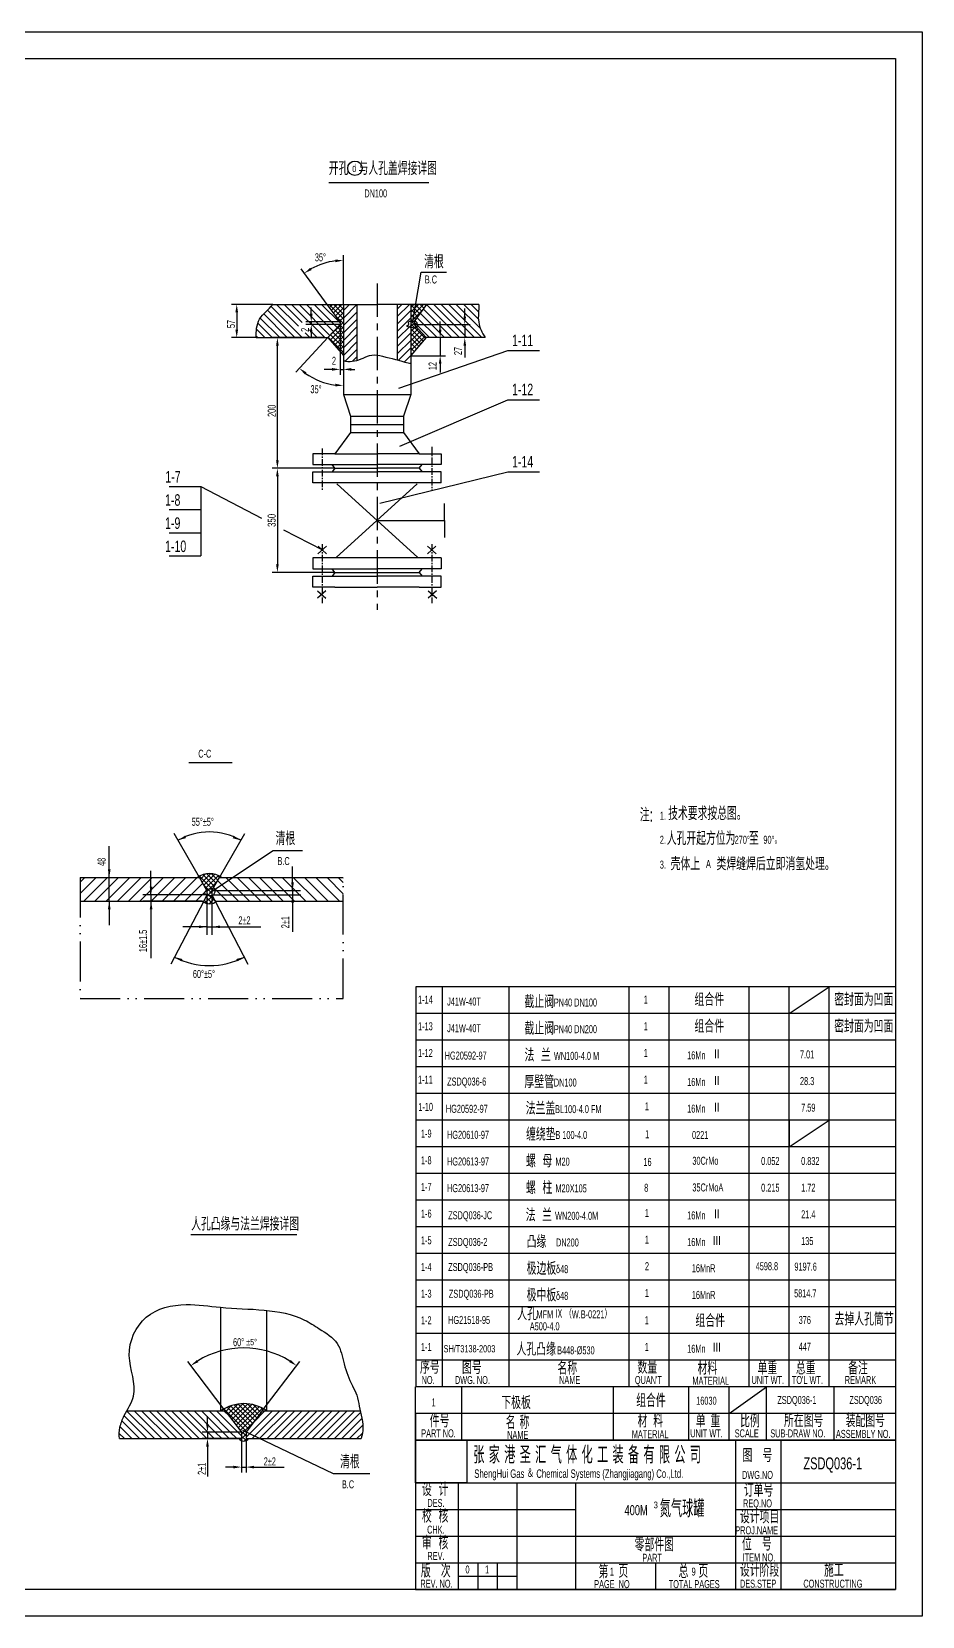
# Model space of a CAD drawing. Header units: millimetres. Extents: x 498745 to 743872, y 17439 to 118325.
# Drawn here: x 551435 to 566458, y 32959 to 59689 of the extents above; entities that cross this region are included whole.
import ezdxf

# ---------------------------------------------------------------- set-up
doc = ezdxf.new("R2010")
doc.units = ezdxf.units.MM
doc.header["$LTSCALE"] = 45
doc.linetypes.add('CENTER', pattern=[2, 1.25, -0.25, 0.25, -0.25])
doc.linetypes.add('DIVIDE-S', pattern=[16, 10, -2, 0, -2, 0, -2])
doc.styles.add('HGCAD', font='HGCAD.SHX', dxfattribs={"width": 0.75, "bigfont": 'HGCADHZ.SHX'})
picture_1 = doc.add_image_def('image1.jpg', size_in_pixel=(195, 162))

msp = doc.modelspace()

# ---------------------------------------------------------------- hatches: boundary and pattern name
at = {"ltscale": 2}
h = msp.add_hatch(dxfattribs=at)
h.set_pattern_fill('ANSI37', color=256, scale=18, style=0)
h.set_pattern_definition([(45, (496992.853, -101735.316), (-40.411153, 40.411153), []), (135, (496992.853, -101735.316), (-40.411153, -40.411153), [])])
h.paths.add_polyline_path([(556692.25, 55088.08), (556419.51, 55088.08), (556636.98, 54792.54), (556636.98, 54750.26), (556431.89, 54529.27), (556692.25, 54227.39)])
h.paths.add_polyline_path([(557829.49, 54227.39), (558089.86, 54529.27), (557884.76, 54750.26), (557884.76, 54792.54), (558102.24, 55088.08), (557829.49, 55088.08)])
at = {"linetype": 'ByBlock', "ltscale": 2}
h = msp.add_hatch(dxfattribs=at)
h.set_pattern_fill('ANSI37', color=256, scale=18, style=0)
h.set_pattern_definition([(45, (524999.74, -133084), (-40.411153, 40.411153), []), (135, (524999.74, -133084), (-40.411153, -40.411153), [])])
h.paths.add_polyline_path([(554600.37, 45422.19), (554641.72, 45422.19, 0.32299201), (554229.98, 45422.19), (554264.87, 45422.19), (554391.51, 45202.84), (554391.51, 45129.21), (554335.91, 45022.4), (554311.85, 45022.4, 0.34499156), (554559.86, 45022.4), (554529.33, 45022.4), (554473.73, 45129.21), (554473.73, 45202.84)])
h = msp.add_hatch(dxfattribs=at)
h.set_pattern_fill('ANSI31', color=256, scale=42.1875, style=0)
h.set_pattern_definition([(45, (458334.69, 33825.14), (-94.71364, 94.71364), [])])
h.paths.add_polyline_path([(554264.87, 45422.19), (552741.43, 45422.19), (552741.43, 45022.4), (552876.43, 45022.4), (553447.11, 45022.4), (553447.11, 45129.21), (554391.51, 45129.21), (554391.51, 45202.84)])
h.paths.add_polyline_path([(552741.43, 45422.19), (552251.46, 45422.19), (552251.46, 45022.4), (552741.43, 45022.4)])
edge = h.paths.add_edge_path()
edge.add_spline(control_points=[(554388.67, 45123.76), (554386.21, 45124.9), (554382.66, 45126.66), (554379.04, 45128.61), (554377.96, 45129.21)], knot_values=[459.19007704, 459.19007704, 459.19007704, 459.19007704, 468.24050959, 472.08112871, 472.08112871, 472.08112871, 472.08112871], degree=3, periodic=0)
edge.add_spline(control_points=[(554361.45, 45178.17), (554356.99, 45170.41), (554345.75, 45150.85), (554365.77, 45135.99), (554377.96, 45129.21)], knot_values=[472.08112871, 472.08112871, 472.08112871, 472.08112871, 500.60988367, 544.00619404, 544.00619404, 544.00619404, 544.00619404], degree=3, periodic=0)
edge.add_line((554377.96, 45129.21), (553447.11, 45129.21))
edge.add_line((553447.11, 45129.21), (553447.11, 45022.4))
edge.add_line((553447.11, 45022.4), (554311.85, 45022.4))
edge.add_line((554311.85, 45022.4), (554335.91, 45022.4))
edge.add_line((554335.91, 45022.4), (554388.67, 45123.76))
h = msp.add_hatch(dxfattribs=at)
h.set_pattern_fill('ANSI31', color=256, scale=42.1875, angle=90, style=0)
h.set_pattern_definition([(135, (458334.69, 33825.14), (-94.71364, -94.71364), [])])
edge = h.paths.add_edge_path()
edge.add_spline(control_points=[(554505.38, 45129.21), (554504.63, 45126.52), (554501.31, 45116.8), (554491.27, 45113.08), (554482.8, 45111.78)], knot_values=[310.75136707, 310.75136707, 310.75136707, 310.75136707, 320.56108891, 348.16620603, 348.16620603, 348.16620603, 348.16620603], degree=3, periodic=0)
edge.add_line((554482.8, 45111.78), (554529.33, 45022.4))
edge.add_line((554529.33, 45022.4), (556690.98, 45022.4))
edge.add_line((556690.98, 45022.4), (556690.98, 45422.19))
edge.add_line((556690.98, 45422.19), (554822.65, 45422.19))
edge.add_line((554822.65, 45422.19), (554508.41, 45212.2))
edge.add_spline(control_points=[(554508.41, 45212.2), (554515.91, 45209.87), (554522.86, 45207.1), (554526.02, 45202.84)], knot_values=[194.81155995, 194.81155995, 194.81155995, 194.81155995, 217.31270934, 217.31270934, 217.31270934, 217.31270934], degree=3, periodic=0)
edge.add_line((554526.02, 45202.84), (555835.86, 45202.84))
edge.add_line((555835.86, 45202.84), (555835.86, 45129.21))
edge.add_line((555835.86, 45129.21), (554505.38, 45129.21))
edge = h.paths.add_edge_path(flags=17)
edge.add_line((554600.37, 45422.19), (554483.46, 45219.69))
edge.add_spline(control_points=[(554483.46, 45219.69), (554488.51, 45218.13), (554496.51, 45215.63), (554505.49, 45213.11), (554508.41, 45212.2)], knot_values=[168.6113724, 168.6113724, 168.6113724, 168.6113724, 186.06696776, 194.81155995, 194.81155995, 194.81155995, 194.81155995], degree=3, periodic=0)
edge.add_line((554508.41, 45212.2), (554822.65, 45422.19))
edge.add_line((554822.65, 45422.19), (554600.37, 45422.19))
edge = h.paths.add_edge_path(flags=16)
edge.add_spline(control_points=[(554526.02, 45202.84), (554527.1, 45201.38), (554528.88, 45196.83), (554522.32, 45181.64), (554522.23, 45160.66), (554508.86, 45144.37), (554506.25, 45132.32), (554505.38, 45129.21)], knot_values=[217.31270934, 217.31270934, 217.31270934, 217.31270934, 225.02777486, 238.79415054, 269.57647361, 299.44355975, 310.75136707, 310.75136707, 310.75136707, 310.75136707], degree=3, periodic=0)
edge.add_line((554505.38, 45129.21), (555835.86, 45129.21))
edge.add_line((555835.86, 45129.21), (555835.86, 45202.84))
edge.add_line((555835.86, 45202.84), (554526.02, 45202.84))
at = {"ltscale": 2}
h = msp.add_hatch(dxfattribs=at)
h.set_pattern_fill('ANSI37', color=256, scale=18, angle=90, style=0)
h.set_pattern_definition([(135, (525375.23, -146641.954), (-40.411153, -40.411153), []), (225, (525375.23, -146641.954), (40.411153, -40.411153), [])])
h.paths.add_polyline_path([(555322.8, 36424.68), (555347.91, 36457.78, 0.2632079), (554675.66, 36457.04), (554700.21, 36424.68), (554972.48, 36065.84), (554972.48, 35956.92), (554972.48, 35923.96, 0.18744683), (555050.53, 35922.33), (555050.53, 35956.92), (555050.53, 36065.84)])

# ---------------------------------------------------------------- linework, layer by layer
at = {"color": 7, "ltscale": 2}
for p, q in [((528658.1, 59688.83), (566458.1, 59688.83)), ((566458.1, 59688.83), (566458.1, 32958.83)), ((556692.25, 54985.09), (556795.23, 55088.08)), ((556692.25, 54858.81), (556920.08, 55086.64)), ((557601.67, 55010.51), (557679.23, 55088.08)), ((557601.67, 54884.23), (557805.51, 55088.08)), ((556692.25, 54732.52), (556920.08, 54960.35)), ((556692.25, 54606.24), (556920.08, 54834.07)), ((557601.67, 54757.94), (557829.49, 54985.77)), ((557601.67, 54631.66), (557829.49, 54859.49)), ((556692.25, 54479.95), (556920.08, 54707.78)), ((556692.25, 54353.67), (556920.08, 54581.5)), ((557601.67, 54505.38), (557829.49, 54733.2)), ((557601.67, 54379.09), (557829.49, 54606.92)), ((556692.25, 54227.39), (556920.08, 54455.21)), ((556724.82, 54133.67), (556920.08, 54328.93)), ((557601.67, 54252.81), (557829.49, 54480.63)), ((557621.28, 54146.14), (557829.49, 54354.35)), ((556847.91, 54130.47), (556920.08, 54202.64)), ((557720.63, 54119.2), (557829.49, 54228.06)), ((557819.58, 54091.86), (557829.49, 54101.78)), ((566458.1, 32958.83), (528658.1, 32958.83))]:
    msp.add_line(p, q, dxfattribs=at)
at = {"color": 4, "ltscale": 2}
for p, q in [((529783.1, 59238.83), (566008.1, 59238.83)), ((566008.1, 59238.83), (566008.1, 33408.83)), ((556448.71, 57145.13), (558135.7, 57145.13)), ((555499.73, 55088.08), (557260.87, 55088.08)), ((555499.73, 55088.08), (557260.87, 55088.08)), ((556636.98, 54792.54), (556419.51, 55088.08)), ((556692.25, 55088.08), (556692.25, 53569.7)), ((556920.08, 55088.08), (556920.08, 54145.6)), ((558978.41, 55088.08), (557260.87, 55088.08)), ((558978.41, 55088.08), (557260.87, 55088.08)), ((557601.67, 55088.08), (557601.67, 54151.37)), ((557829.49, 55088.08), (557829.49, 53569.7)), ((557884.76, 54792.54), (558102.24, 55088.08)), ((555223.74, 54529.27), (556431.89, 54529.27)), ((556637.54, 54750.87), (556431.89, 54529.27)), ((556431.89, 54529.27), (556692.25, 54227.39)), ((556636.98, 54792.54), (556636.98, 54750.26)), ((558089.86, 54529.27), (557829.49, 54227.39)), ((557884.2, 54750.87), (558089.86, 54529.27)), ((557884.76, 54792.54), (557884.76, 54750.26)), ((559084.29, 54529.27), (558089.86, 54529.27)), ((559465.29, 54308.84), (560001.88, 54308.84)), ((556692.25, 53569.7), (557829.49, 53569.7)), ((556692.25, 53569.7), (556814.74, 53202.53)), ((557829.49, 53569.7), (557707.01, 53202.53)), ((559465.29, 53480.42), (560001.88, 53480.42)), ((556814.74, 53202.53), (557707.01, 53202.53)), ((556814.74, 53202.53), (556814.74, 53202.53)), ((556814.74, 53202.53), (556814.74, 52925.97)), ((557707.01, 53202.53), (557707.01, 52925.97)), ((556814.74, 52925.97), (556548.2, 52570.48)), ((556814.74, 53064.25), (557707.01, 53064.25)), ((556814.74, 52925.97), (557707.01, 52925.97)), ((557707.01, 52925.97), (557973.55, 52570.48)), ((556548.2, 52570.48), (556178.23, 52570.48)), ((556178.23, 52570.48), (556178.23, 52385.65)), ((556548.2, 52570.48), (557260.87, 52570.48)), ((557973.55, 52570.48), (557260.87, 52570.48)), ((557973.55, 52570.48), (558343.51, 52570.48)), ((558343.51, 52570.48), (558343.51, 52385.65)), ((556178.23, 52385.65), (557260.87, 52385.65)), ((556178.23, 52077.68), (556178.23, 52262.52)), ((556178.23, 52262.52), (557260.87, 52262.52)), ((556548.64, 52324.08), (556502.43, 52385.65)), ((556548.64, 52324.08), (556502.43, 52262.52)), ((556548.64, 52324.08), (557260.87, 52324.08)), ((556548.64, 52324.08), (557260.87, 52324.08)), ((556548.64, 52324.08), (557260.87, 52324.08)), ((556548.64, 52324.08), (557260.87, 52324.08)), ((558343.51, 52385.65), (557260.87, 52385.65)), ((557973.1, 52324.08), (557260.87, 52324.08)), ((557973.1, 52324.08), (557260.87, 52324.08)), ((557973.1, 52324.08), (557260.87, 52324.08)), ((557973.1, 52324.08), (557260.87, 52324.08)), ((558343.51, 52262.52), (557260.87, 52262.52)), ((557973.1, 52324.08), (558019.31, 52385.65)), ((557973.1, 52324.08), (558019.31, 52262.52)), ((558343.51, 52077.68), (558343.51, 52262.52)), ((559465.29, 52262.44), (560001.88, 52262.44)), ((553751.23, 52018.65), (554287.83, 52018.65)), ((558343.51, 52077.68), (556178.23, 52077.68)), ((557939.69, 52061.41), (556572.19, 50820.6)), ((556582.05, 52061.41), (557949.56, 50820.6)), ((553751.23, 51628.15), (554287.83, 51628.15)), ((553751.23, 51628.15), (554287.83, 51628.15)), ((558397.37, 51445.48), (558397.37, 51732.16)), ((557260.87, 51445.48), (558397.37, 51445.48)), ((558397.37, 51445.48), (558397.37, 51158.79)), ((553751.23, 51237.66), (554287.83, 51237.66)), ((553751.23, 51237.66), (554287.83, 51237.66)), ((553751.23, 51237.66), (554287.83, 51237.66)), ((553751.23, 50847.16), (554287.83, 50847.16)), ((556178.23, 50813.27), (556178.23, 50628.44)), ((558343.51, 50813.27), (556178.23, 50813.27)), ((558343.51, 50813.27), (558343.51, 50628.44)), ((556178.23, 50628.44), (557260.87, 50628.44)), ((556548.64, 50566.87), (556502.43, 50628.44)), ((556548.64, 50566.87), (556502.43, 50505.31)), ((556548.64, 50566.87), (557973.1, 50566.87)), ((558343.51, 50628.44), (557260.87, 50628.44)), ((557973.1, 50566.87), (558019.31, 50628.44)), ((557973.1, 50566.87), (558019.31, 50505.31)), ((556178.23, 50320.47), (556178.23, 50505.31)), ((556178.23, 50505.31), (557260.87, 50505.31)), ((556548.2, 50320.47), (556178.23, 50320.47)), ((556548.2, 50320.47), (557260.87, 50320.47)), ((558343.51, 50505.31), (557260.87, 50505.31)), ((557973.55, 50320.47), (557260.87, 50320.47)), ((557973.55, 50320.47), (558343.51, 50320.47)), ((558343.51, 50320.47), (558343.51, 50505.31)), ((554084.17, 47363), (554813.97, 47363)), ((552251.46, 45422.19), (554264.87, 45422.19)), ((554391.51, 45202.84), (554264.87, 45422.19)), ((554391.51, 45202.84), (554391.51, 45129.21)), ((554473.73, 45202.84), (554600.37, 45422.19)), ((554473.73, 45202.84), (554473.73, 45129.21)), ((554600.37, 45422.19), (556690.98, 45422.19)), ((552251.46, 45022.4), (554335.91, 45022.4)), ((554391.51, 45129.21), (554335.91, 45022.4)), ((554473.73, 45129.21), (554529.33, 45022.4)), ((554529.33, 45022.4), (556690.98, 45022.4)), ((554119.42, 39398.45), (555904.52, 39398.45)), ((554624.1, 36424.68), (554624.1, 38170.8)), ((555398.52, 36426.24), (555398.52, 38119.2)), ((553038.23, 36424.68), (554700.21, 36424.68)), ((554700.21, 36424.68), (554972.48, 36065.84)), ((555322.8, 36424.68), (555050.53, 36065.84)), ((555322.8, 36424.68), (556977.55, 36424.68)), ((552917.61, 35956.92), (554972.48, 35956.92)), ((554972.48, 36065.84), (554972.48, 35956.92)), ((555050.53, 36065.84), (555050.53, 35956.92)), ((555050.53, 35956.92), (556990.8, 35956.92)), ((566008.1, 33408.83), (529783.1, 33408.83))]:
    msp.add_line(p, q, dxfattribs=at)
at = {"ltscale": 2}
for p, q in [((556692.25, 55088.08), (556692.25, 55920.96)), ((556419.51, 55088.08), (555978.93, 55686.79)), ((557858.48, 54771.08), (558006.4, 55631.37)), ((558006.4, 55631.37), (558431.2, 55631.37)), ((555935.21, 54719.17), (555566.31, 55088.08)), ((555997.07, 54783.6), (555692.6, 55088.08)), ((556377.69, 54529.27), (555818.88, 55088.08)), ((556466.58, 54566.66), (555945.16, 55088.08)), ((556527.37, 54632.16), (556071.45, 55088.08)), ((556588.16, 54697.65), (556197.73, 55088.08)), ((556636.98, 54775.11), (556324.02, 55088.08)), ((558650.81, 54529.27), (558097.9, 55082.18)), ((558777.1, 54529.27), (558218.29, 55088.08)), ((558903.38, 54529.27), (558344.58, 55088.08)), ((559029.67, 54529.27), (558470.86, 55088.08)), ((559003.84, 54681.38), (558597.15, 55088.08)), ((558969.54, 54841.97), (558723.43, 55088.08)), ((558971.92, 54965.87), (558849.72, 55088.08)), ((558978.35, 55085.73), (558976, 55088.08)), ((555619.98, 54529.27), (555290.91, 54858.34)), ((555746.26, 54529.27), (555347.9, 54927.64)), ((555872.55, 54529.27), (555411.2, 54990.62)), ((555998.83, 54529.27), (555473.3, 55054.81)), ((556150.24, 54930.58), (556150.24, 55037.77)), ((558271.96, 54529.27), (557937.3, 54863.93)), ((558398.24, 54529.27), (557990.83, 54936.68)), ((558524.53, 54529.27), (558044.37, 55009.43)), ((558324.77, 54662.65), (558324.77, 54797.65)), ((558740.09, 54883.98), (558740.09, 55018.98)), ((555241.12, 54529.27), (555223.43, 54546.96)), ((555367.41, 54529.27), (555226.81, 54669.86)), ((555493.69, 54529.27), (555249.04, 54773.92)), ((556377.69, 54529.27), (555489.3, 54529.27)), ((556431.89, 54529.27), (555889.69, 53945.04)), ((556125.12, 54529.27), (556047.08, 54607.31)), ((556634.75, 54795.58), (556060.24, 54795.58)), ((556636.79, 54750.05), (556060.24, 54750.05)), ((556251.4, 54529.27), (556121.64, 54659.03)), ((556150.24, 54795.58), (556150.24, 54750.05)), ((556150.24, 54615.05), (556150.24, 54548.31)), ((556636.79, 54750.05), (556636.79, 53902.72)), ((558145.67, 54529.27), (557884.76, 54790.18)), ((557886.38, 54748.98), (558830.09, 54748.98)), ((558740.09, 54748.98), (558740.09, 54527.65)), ((555579.3, 52459.08), (555579.3, 54394.27)), ((557628.68, 53676.33), (559465.29, 54308.84)), ((558324.77, 54527.65), (558324.77, 54223.32)), ((558740.09, 54392.65), (558740.09, 54191.04)), ((556692.25, 54142.18), (556692.25, 53902.72)), ((557840.23, 54223.32), (558414.77, 54223.32)), ((558324.77, 54088.32), (558324.77, 53937.44)), ((556501.79, 53992.72), (556366.79, 53992.72)), ((556636.79, 53992.72), (556692.25, 53992.72)), ((556827.25, 53992.72), (556886.05, 53992.72)), ((557642.1, 52697.38), (559465.29, 53480.42)), ((556548.64, 52324.08), (555489.3, 52324.08)), ((557305.11, 51735.96), (559465.29, 52262.44)), ((554287.83, 52018.65), (555313.46, 51482.42)), ((554287.83, 52018.65), (554287.83, 51628.15)), ((554287.83, 51628.15), (554287.83, 51237.66)), ((554287.83, 51237.66), (554287.83, 50847.16)), ((555684.19, 51288.6), (556339.1, 50946.2)), ((556409.28, 51008.53), (556263.72, 50883.87)), ((556268.92, 51008.53), (556409.28, 50883.87)), ((558112.47, 51008.53), (558258.03, 50883.87)), ((558252.83, 51008.53), (558112.47, 50883.87)), ((556398.88, 50255.36), (556253.32, 50130.69)), ((556258.52, 50255.36), (556398.88, 50130.69)), ((558263.22, 50255.36), (558122.87, 50130.69)), ((558122.87, 50255.36), (558268.42, 50130.69)), ((564214.58, 41328.83), (564214.58, 40878.83)), ((564214.58, 40878.83), (564889.58, 41328.83)), ((554700.21, 36424.68), (554066.76, 37259.55)), ((555322.8, 36424.68), (555956.25, 37259.55)), ((553504.36, 35956.92), (553036.61, 36424.68)), ((553630.65, 35956.92), (553162.89, 36424.68)), ((553756.93, 35956.92), (553289.18, 36424.68)), ((553883.22, 35956.92), (553415.46, 36424.68)), ((554009.5, 35956.92), (553541.74, 36424.68)), ((554135.79, 35956.92), (553668.03, 36424.68)), ((554262.07, 35956.92), (553794.31, 36424.68)), ((554388.36, 35956.92), (553920.6, 36424.68)), ((554405.73, 36065.84), (554046.88, 36424.68)), ((554532.01, 36065.84), (554173.17, 36424.68)), ((554658.3, 36065.84), (554299.45, 36424.68)), ((554784.58, 36065.84), (554425.74, 36424.68)), ((554910.87, 36065.84), (554552.02, 36424.68)), ((554769.1, 36333.89), (554678.31, 36424.68)), ((555050.53, 35980.46), (555494.75, 36424.68)), ((555153.28, 35956.92), (555621.04, 36424.68)), ((555179.18, 36235.4), (555368.47, 36424.68)), ((555279.56, 35956.92), (555747.32, 36424.68)), ((555405.85, 35956.92), (555873.61, 36424.68)), ((555532.13, 35956.92), (555999.89, 36424.68)), ((555658.42, 35956.92), (556126.18, 36424.68)), ((555784.7, 35956.92), (556252.46, 36424.68)), ((555910.99, 35956.92), (556378.75, 36424.68)), ((556037.27, 35956.92), (556505.03, 36424.68)), ((556163.56, 35956.92), (556631.31, 36424.68)), ((556289.84, 35956.92), (556757.6, 36424.68)), ((556416.13, 35956.92), (556883.88, 36424.68)), ((556542.41, 35956.92), (556983.54, 36398.05)), ((553125.51, 35956.92), (552926.12, 36156.31)), ((553251.79, 35956.92), (552955.3, 36253.42)), ((553378.08, 35956.92), (552993.74, 36341.26)), ((554399.96, 36200.84), (554399.96, 36335.84)), ((554991.7, 36097.53), (556517.98, 35368.98)), ((556668.7, 35956.92), (557005.33, 36293.56)), ((556794.98, 35956.92), (557019.88, 36181.82)), ((552999.23, 35956.92), (552911.82, 36044.33)), ((554972.48, 36065.84), (554309.96, 36065.84)), ((554972.48, 35956.92), (554309.96, 35956.92)), ((554399.96, 36065.84), (554399.96, 35956.92)), ((554399.96, 35821.92), (554399.96, 35315.67)), ((554514.64, 35956.92), (554405.73, 36065.84)), ((554640.93, 35956.92), (554532.01, 36065.84)), ((554767.21, 35956.92), (554658.3, 36065.84)), ((554893.5, 35956.92), (554784.58, 36065.84)), ((554972.48, 36004.22), (554910.87, 36065.84)), ((554972.48, 35958.37), (554972.48, 35385.82)), ((555050.53, 35956.92), (555050.53, 35385.82)), ((556921.26, 35956.92), (557012.69, 36048.35)), ((554837.48, 35475.82), (554702.48, 35475.82)), ((554972.48, 35475.82), (555050.53, 35475.82)), ((555185.53, 35475.82), (555691.78, 35475.82)), ((556517.98, 35368.98), (557137, 35368.98))]:
    msp.add_line(p, q, dxfattribs=at)
at = {"color": 1, "linetype": 'CENTER', "ltscale": 10}
msp.add_line((557260.87, 55440.38), (557260.87, 49937.69), dxfattribs=at)
at = {"linetype": 'Continuous'}
for p, q in [((555499.73, 55088.08), (554803.17, 55088.08)), ((554893.17, 54953.08), (554893.17, 54664.27)), ((555223.74, 54529.27), (554803.17, 54529.27)), ((556548.64, 52324.08), (555489.3, 52324.08)), ((555579.3, 52189.08), (555579.3, 50701.87)), ((556548.64, 50566.87), (555489.3, 50566.87)), ((564214.58, 43128.83), (564889.58, 43578.83))]:
    msp.add_line(p, q, dxfattribs=at)
at = {"color": 1, "linetype": 'CENTER', "ltscale": 2}
for p, q in [((556336.54, 52659.55), (556336.54, 51962.73)), ((558185.21, 52687.16), (558185.21, 51960.19)), ((556336.54, 51044.66), (556336.54, 50047.41)), ((558185.21, 51044.66), (558185.21, 50047.41))]:
    msp.add_line(p, q, dxfattribs=at)
at = {"linetype": 'ByBlock', "ltscale": 2}
for p, q in [((554264.87, 45422.19), (553835.73, 46165.47)), ((554600.37, 45422.19), (555029.51, 46165.47)), ((552741.43, 45422.19), (552741.43, 45950.93)), ((554435.81, 45163.69), (555506.8, 45879.36)), ((555506.8, 45879.36), (556000.57, 45879.36)), ((553447.11, 45129.21), (553447.11, 45534.21)), ((555835.86, 45202.84), (555835.86, 45607.84)), ((552251.46, 45422.19), (552876.43, 45422.19)), ((552741.43, 45022.4), (552741.43, 45422.19)), ((554473.73, 45202.84), (555971.36, 45202.84)), ((555835.86, 45202.84), (555835.86, 45129.21)), ((552251.46, 45022.4), (552876.43, 45022.4)), ((552741.43, 45022.4), (552741.43, 44617.4)), ((554391.51, 45129.21), (553312.11, 45129.21)), ((554311.85, 45022.4), (553312.11, 45022.4)), ((553447.11, 45129.21), (553447.11, 45022.4)), ((553447.11, 45022.4), (553447.11, 44060.53)), ((554335.91, 45022.4), (553782.1, 43958.54)), ((554391.51, 45129.21), (554391.51, 44454.33)), ((554473.73, 45129.21), (554473.73, 44454.33)), ((554473.73, 45129.21), (555973.53, 45129.21)), ((554529.33, 45022.4), (555083.14, 43958.54)), ((555835.86, 45129.21), (555835.86, 44506.76)), ((554391.51, 44589.33), (553986.51, 44589.33)), ((554391.51, 44589.33), (554473.73, 44589.33)), ((554473.73, 44589.33), (555300.6, 44589.33))]:
    msp.add_line(p, q, dxfattribs=at)
at = {"color": 3, "linetype": 'DIVIDE-S', "ltscale": 1.5}
for p, q in [((552251.46, 45422.19), (552251.46, 43381.12)), ((556690.98, 43381.12), (556690.98, 45422.19)), ((552251.46, 43381.12), (556690.98, 43381.12))]:
    msp.add_line(p, q, dxfattribs=at)
at = {"color": 4, "linetype": 'Continuous'}
for p, q in [((566014.58, 43578.83), (557914.58, 43578.83)), ((557914.58, 43578.83), (557914.58, 36828.83)), ((558364.58, 36828.83), (558364.58, 43578.83)), ((559489.58, 36828.83), (559489.58, 43578.83)), ((561514.58, 36828.83), (561514.58, 43578.83)), ((562189.58, 36828.83), (562189.58, 43578.83)), ((563539.58, 36828.83), (563539.58, 43578.83)), ((564214.58, 36828.83), (564214.58, 43578.83)), ((564889.58, 36828.83), (564889.58, 43578.83)), ((566014.58, 37278.83), (557914.58, 37278.83)), ((557908.1, 35928.83), (557908.1, 36828.83)), ((566011.34, 36828.83), (557911.34, 36828.83)), ((566011.34, 36828.83), (557911.34, 36828.83)), ((566011.34, 36828.83), (557914.58, 36828.83)), ((558691.56, 35928.83), (558691.56, 36828.83)), ((561248.06, 35928.83), (561248.06, 36828.83)), ((562518.18, 35928.83), (562518.18, 36828.83)), ((562518.18, 35928.83), (562518.18, 36828.83)), ((563200.68, 35928.83), (563200.68, 36828.83)), ((563829.31, 35928.83), (563829.31, 36828.83)), ((564973.77, 35928.83), (564973.77, 36828.83)), ((557908.1, 36378.83), (557908.1, 35928.83)), ((566008.1, 35928.83), (557904.87, 35928.83)), ((566008.1, 35928.83), (557904.87, 35928.83)), ((566008.1, 35928.83), (557904.87, 35928.83)), ((566008.1, 35928.83), (557904.87, 35928.83)), ((566008.1, 35928.83), (557908.1, 35928.83)), ((566008.1, 35928.83), (557908.1, 35928.83)), ((566008.1, 35928.83), (557908.1, 35928.83)), ((566008.1, 35928.83), (557908.1, 35928.83)), ((566008.1, 35928.83), (557908.1, 35928.83)), ((566008.1, 35928.83), (557908.1, 35928.83)), ((566008.1, 35928.83), (557908.1, 35928.83)), ((566008.1, 35928.83), (557908.1, 35928.83)), ((566008.1, 35928.83), (557908.1, 35928.83)), ((557908.1, 35928.83), (566008.1, 35928.83)), ((566008.1, 35928.83), (557908.1, 35928.83)), ((566008.1, 35928.83), (557908.1, 35928.83)), ((566008.1, 35928.83), (557908.1, 35928.83)), ((566008.1, 35928.83), (557908.1, 35928.83)), ((566008.1, 35928.83), (557908.1, 35928.83)), ((566008.1, 35928.83), (557908.1, 35928.83)), ((566008.1, 35928.83), (557908.1, 35928.83)), ((566008.1, 35928.83), (557908.1, 35928.83)), ((566008.1, 35928.83), (557908.1, 35928.83)), ((566008.1, 35928.83), (557908.1, 35928.83)), ((566008.1, 35928.83), (557908.1, 35928.83)), ((566008.1, 35928.83), (557908.1, 35928.83)), ((566008.1, 35928.83), (557908.1, 35928.83)), ((557908.1, 35928.83), (557908.1, 33408.83)), ((566008.1, 35928.83), (557911.34, 35928.83)), ((566008.1, 35928.83), (557911.34, 35928.83)), ((566008.1, 35928.83), (557911.34, 35928.83)), ((566008.1, 35928.83), (557911.34, 35928.83)), ((566008.1, 35928.83), (557911.34, 35928.83)), ((566008.1, 35928.83), (557911.34, 35928.83)), ((566008.1, 35928.83), (557911.34, 35928.83)), ((566008.1, 35928.83), (557911.34, 35928.83)), ((566008.1, 35928.83), (557911.34, 35928.83)), ((566008.1, 35928.83), (557911.34, 35928.83)), ((563308.1, 35928.83), (563308.1, 33408.83)), ((564073.1, 35928.83), (564073.1, 33408.83)), ((566008.1, 35928.83), (566008.1, 33408.83)), ((557908.1, 35208.83), (566008.1, 35208.83)), ((558628.1, 35208.83), (558628.1, 33408.83)), ((559618.1, 35208.83), (559618.1, 33408.83)), ((560608.1, 35208.83), (560608.1, 33408.83)), ((557908.1, 34758.83), (560608.1, 34758.83)), ((563308.1, 34758.83), (566008.1, 34758.83)), ((557908.1, 34308.83), (563308.1, 34308.83)), ((563308.1, 34308.83), (566008.1, 34308.83)), ((557908.1, 33858.83), (563308.1, 33858.83)), ((558958.1, 33858.83), (558958.1, 33408.83)), ((559288.1, 33858.83), (559288.1, 33408.83)), ((561958.1, 33858.83), (561958.1, 33408.83)), ((563308.1, 33858.83), (566008.1, 33858.83)), ((558628.1, 33633.74), (559618.1, 33633.74)), ((557908.1, 33408.83), (563308.1, 33408.83)), ((563308.1, 33408.83), (566008.1, 33408.83))]:
    msp.add_line(p, q, dxfattribs=at)
at = {"color": 7, "linetype": 'Continuous'}
for p, q in [((566014.58, 43128.83), (557914.58, 43128.83)), ((566014.58, 43128.83), (557914.58, 43128.83)), ((566014.58, 43128.83), (557914.58, 43128.83)), ((566014.58, 43128.83), (557914.58, 43128.83)), ((566014.58, 43128.83), (557914.58, 43128.83)), ((566014.58, 43128.83), (557914.58, 43128.83)), ((566014.58, 42678.83), (557914.58, 42678.83)), ((566014.58, 42678.83), (557914.58, 42678.83)), ((566014.58, 42678.83), (557914.58, 42678.83)), ((566014.58, 42678.83), (557914.58, 42678.83)), ((566014.58, 42678.83), (557914.58, 42678.83)), ((566014.58, 42678.83), (557914.58, 42678.83)), ((566014.58, 42228.83), (557914.58, 42228.83)), ((566014.58, 42228.83), (557914.58, 42228.83)), ((566014.58, 42228.83), (557914.58, 42228.83)), ((566014.58, 42228.83), (557914.58, 42228.83)), ((566014.58, 42228.83), (557914.58, 42228.83)), ((566014.58, 42228.83), (557914.58, 42228.83)), ((566014.58, 41778.83), (557914.58, 41778.83)), ((566014.58, 41778.83), (557914.58, 41778.83)), ((566014.58, 41778.83), (557914.58, 41778.83)), ((566014.58, 41778.83), (557914.58, 41778.83)), ((566014.58, 41778.83), (557914.58, 41778.83)), ((566014.58, 41778.83), (557914.58, 41778.83)), ((566014.58, 41328.83), (557914.58, 41328.83)), ((566014.58, 41328.83), (557914.58, 41328.83)), ((566014.58, 41328.83), (557914.58, 41328.83)), ((566014.58, 41328.83), (557914.58, 41328.83)), ((566014.58, 41328.83), (557914.58, 41328.83)), ((566014.58, 41328.83), (557914.58, 41328.83)), ((566014.58, 40878.83), (557914.58, 40878.83)), ((566014.58, 40878.83), (557914.58, 40878.83)), ((566014.58, 40878.83), (557914.58, 40878.83)), ((566014.58, 40878.83), (557914.58, 40878.83)), ((566014.58, 40878.83), (557914.58, 40878.83)), ((566014.58, 40878.83), (557914.58, 40878.83)), ((566014.58, 40428.83), (557914.58, 40428.83)), ((566014.58, 40428.83), (557914.58, 40428.83)), ((566014.58, 40428.83), (557914.58, 40428.83)), ((566014.58, 40428.83), (557914.58, 40428.83)), ((566014.58, 40428.83), (557914.58, 40428.83)), ((566014.58, 40428.83), (557914.58, 40428.83)), ((566014.58, 39978.83), (557914.58, 39978.83)), ((566014.58, 39978.83), (557914.58, 39978.83)), ((566014.58, 39978.83), (557914.58, 39978.83)), ((566014.58, 39978.83), (557914.58, 39978.83)), ((566014.58, 39978.83), (557914.58, 39978.83)), ((566014.58, 39978.83), (557914.58, 39978.83)), ((566014.58, 39528.83), (557914.58, 39528.83)), ((566014.58, 39528.83), (557914.58, 39528.83)), ((566014.58, 39528.83), (557914.58, 39528.83)), ((566014.58, 39528.83), (557914.58, 39528.83)), ((566014.58, 39528.83), (557914.58, 39528.83)), ((566014.58, 39528.83), (557914.58, 39528.83)), ((566014.58, 39078.83), (557914.58, 39078.83)), ((566014.58, 39078.83), (557914.58, 39078.83)), ((566014.58, 39078.83), (557914.58, 39078.83)), ((566014.58, 39078.83), (557914.58, 39078.83)), ((566014.58, 39078.83), (557914.58, 39078.83)), ((566014.58, 39078.83), (557914.58, 39078.83)), ((566014.58, 38628.83), (557914.58, 38628.83)), ((566014.58, 38628.83), (557914.58, 38628.83)), ((566014.58, 38628.83), (557914.58, 38628.83)), ((566014.58, 38628.83), (557914.58, 38628.83)), ((566014.58, 38628.83), (557914.58, 38628.83)), ((566014.58, 38628.83), (557914.58, 38628.83)), ((566014.58, 38178.83), (557914.58, 38178.83)), ((566014.58, 38178.83), (557914.58, 38178.83)), ((566014.58, 38178.83), (557914.58, 38178.83)), ((566014.58, 37728.83), (557914.58, 37728.83)), ((566014.58, 37728.83), (557914.58, 37728.83)), ((566014.58, 37728.83), (557914.58, 37728.83)), ((566008.1, 36378.83), (557908.1, 36378.83))]:
    msp.add_line(p, q, dxfattribs=at)
at = {"color": 4}
msp.add_line((566008.1, 36828.83), (557908.1, 36828.83), dxfattribs=at)
msp.add_line((563200.68, 36378.83), (563829.31, 36828.83))
at = {"color": 7, "linetype": 'Continuous'}
msp.add_circle((556887.15, 57385.11), 121.24, dxfattribs=at)
at = {"ltscale": 2}
for centre, radius, start, end in [((556692.25, 54717.43), 1113.52, 96.950614, 119.39783), ((556692.25, 54809.82), 1089.81, 234.238986, 262.897924), ((555011.51, 36014.41), 1472.98, 58.063757, 121.936243)]:
    msp.add_arc(centre, radius, start, end, dxfattribs=at)
at = {"linetype": 'ByBlock', "ltscale": 2}
for centre, radius, start, end in [((554432.62, 45131.63), 1058.78, 60, 120), ((554432.62, 45208.19), 1273.83, 242.5, 297.5)]:
    msp.add_arc(centre, radius, start, end, dxfattribs=at)
at = {"color": 4, "ltscale": 2}
for centre, radius, start, end in [((554435.85, 45136.74), 351.94, 54.199916, 125.800084), ((554435.85, 45180.73), 201.11, 231.931996, 308.068004), ((555012.45, 35863.13), 682.75, 55.565066, 124.665678), ((555013.6, 36023.58), 107.77, 218.206656, 321.419147)]:
    msp.add_arc(centre, radius, start, end, dxfattribs=at)
at = {"ltscale": 2}
for points, knots in [([(555223.74, 54529.27), (555222.76, 54583.1), (555220.81, 54689.69), (555284.24, 54900.74), (555440.07, 55004.36), (555499.73, 55088.08)], [0, 0, 0, 0, 286.27285904, 566.80864299, 1146.13268576, 1146.13268576, 1146.13268576, 1146.13268576]), ([(558978.41, 55088.08), (558976.12, 54987.01), (558945.1, 54786.09), (559030.15, 54612.1), (559084.29, 54529.27)], [10476.21772142, 10476.21772142, 10476.21772142, 10476.21772142, 11007.62009723, 11523.24201934, 11523.24201934, 11523.24201934, 11523.24201934])]:
    msp.add_open_spline(points, degree=3, knots=knots, dxfattribs=at)
msp.add_spline([(557800.55, 54746.91), (557794.45, 54795.74), (557886.06, 54807.94), (557904.39, 54807.94), (557922.71, 54795.74), (557934.93, 54740.81), (557922.71, 54691.98), (557861.63, 54691.98), (557763.91, 54728.6), (557788.34, 54740.81), (557794.45, 54759.12)], degree=3, dxfattribs=at)
at = {"color": 7, "ltscale": 2}
msp.add_open_spline([(556692.25, 54142.18), (556704.84, 54138.39), (556813.97, 54109.63), (556983.54, 54158.08), (557177.35, 54255.64), (557443.44, 54194.16), (557655.33, 54137.68), (557813.98, 54093.3), (557829.49, 54089.23)], degree=3, knots=[854.32069157, 854.32069157, 854.32069157, 854.32069157, 924.4606434, 1459.21010255, 1729.33163092, 2058.4363835, 2847.36009524, 2932.55634126, 2932.55634126, 2932.55634126, 2932.55634126], dxfattribs=at)
at = {"linetype": 'ByBlock', "ltscale": 2}
msp.add_spline([(554364.27, 45180.99), (554375.55, 45203.52), (554415.02, 45226.06), (554437.58, 45228.88), (554499.61, 45214.79), (554527.8, 45197.89), (554524.98, 45186.62), (554519.34, 45161.27), (554508.07, 45138.73), (554502.43, 45121.83), (554465.77, 45110.56), (554381.19, 45127.47), (554352.99, 45155.64), (554361.45, 45178.17)], degree=3, dxfattribs=at)
at = {"linetype": 'Continuous'}
msp.add_open_spline([(552917.61, 35956.92), (552907.3, 36018.1), (552915.35, 36155.8), (553006.37, 36392.39), (553266.83, 36761.31), (552966.15, 37360.69), (553297.87, 38098.96), (554005.27, 38260.51), (554888.29, 38111.37), (555732.03, 38168.11), (556305.91, 37794.93), (556635.26, 37593.35), (556692.15, 37196.59), (556809.04, 36910.98), (556929.7, 36684.78), (556958.95, 36495.37), (557008.92, 36299.33), (557031.44, 36112.32), (557002.51, 35999.7), (556990.8, 35956.92)], degree=3, knots=[119.14403745, 119.14403745, 119.14403745, 119.14403745, 305.08753937, 517.78839387, 882.58886794, 1573.02410421, 2277.63111974, 2983.95926276, 3561.12321437, 4974.47392134, 5264.02949734, 5645.17615377, 6007.13479411, 6405.7095001, 6578.59941304, 6769.47989723, 6974.32567888, 7189.40094657, 7321.80009884, 7321.80009884, 7321.80009884, 7321.80009884], dxfattribs=at)
at = {"ltscale": 2}
for points in [[(556157.87, 55668.68), (556133.44, 55706.47), (556032.27, 55614.3)], [(556556.14, 55845.23), (556558.86, 55800.32), (556692.25, 55830.96)], [(556127.74, 54930.58), (556172.74, 54930.58), (556150.24, 54795.58)], [(558717.59, 54883.98), (558762.59, 54883.98), (558740.09, 54748.98)], [(555556.8, 54394.27), (555601.8, 54394.27), (555579.3, 54529.27)], [(556127.74, 54615.05), (556172.74, 54615.05), (556150.24, 54750.05)], [(558302.27, 54662.65), (558347.27, 54662.65), (558324.77, 54527.65)], [(558717.59, 54392.65), (558762.59, 54392.65), (558740.09, 54527.65)], [(556041.11, 53908.07), (556069.62, 53942.89), (555950.91, 54011.01)], [(556501.79, 54015.22), (556501.79, 53970.22), (556636.79, 53992.72)], [(556827.25, 54015.22), (556827.25, 53970.22), (556692.25, 53992.72)], [(558302.27, 54088.32), (558347.27, 54088.32), (558324.77, 54223.32)], [(556558.91, 53750.83), (556556.12, 53705.92), (556692.25, 53720.01)], [(555556.8, 52459.08), (555601.8, 52459.08), (555579.3, 52324.08)], [(554245.1, 37245.91), (554219.57, 37282.96), (554121.16, 37187.85)], [(555803.44, 37282.96), (555777.91, 37245.91), (555901.85, 37187.85)], [(554377.46, 36200.84), (554422.46, 36200.84), (554399.96, 36065.84)], [(554377.46, 35821.92), (554422.46, 35821.92), (554399.96, 35956.92)], [(554837.48, 35498.32), (554837.48, 35453.32), (554972.48, 35475.82)], [(555185.53, 35498.32), (555185.53, 35453.32), (555050.53, 35475.82)]]:
    msp.add_solid(points, dxfattribs=at)
at = {"linetype": 'Continuous'}
for points in [[(554870.67, 54953.08), (554915.67, 54953.08), (554893.17, 55088.08)], [(554870.67, 54664.27), (554915.67, 54664.27), (554893.17, 54529.27)], [(555556.8, 52189.08), (555601.8, 52189.08), (555579.3, 52324.08)], [(555556.8, 50701.87), (555601.8, 50701.87), (555579.3, 50566.87)]]:
    msp.add_solid(points, dxfattribs=at)
at = {"linetype": 'ByBlock', "ltscale": 2}
for points in [[(554038.9, 46086.09), (554020.13, 46127.24), (553906.07, 46050.38)], [(554844.59, 46125.33), (554825.82, 46084.18), (554958.65, 46048.46)], [(552720.22, 45556.5), (552765.44, 45556.5), (552742.83, 45420.83)], [(553425.86, 45264.81), (553471.08, 45264.81), (553448.47, 45129.14)], [(555812.01, 45338.54), (555857.24, 45338.54), (555834.62, 45202.87)], [(552720.22, 44886.84), (552765.44, 44886.84), (552742.83, 45022.51)], [(553425.86, 44884.81), (553471.08, 44884.81), (553448.47, 45020.49)], [(555814.37, 44994.28), (555859.6, 44994.28), (555836.98, 45129.96)], [(554254.75, 44612.11), (554254.75, 44566.89), (554390.43, 44589.5)], [(554611.87, 44612.11), (554611.87, 44566.89), (554476.2, 44589.5)], [(553959.79, 44004.82), (553977.42, 44046.46), (553843.66, 44078.52)], [(554885.37, 44046.46), (554903, 44004.82), (555019.13, 44078.52)]]:
    msp.add_solid(points, dxfattribs=at)

# ---------------------------------------------------------------- texts
at = {"style": 'HGCAD', "width": 0.7}
for s, height, p in [('开孔   与人孔盖焊接详图', 225, (556445.64, 57270.49)), ('清根', 225, (558054.37, 55696.64)), ('注:', 225, (561692.78, 46365.36)), ('  技术要求按总图。', 225, (562056.28, 46389.57)), ('清根', 225, (555549.99, 45966.31)), ('  人孔开起方位为    至', 225, (562033.57, 45969.47)), ('人孔凸缘与法兰焊接详图', 225, (554125.46, 39464.7)), ('件号', 225, (558150.5, 36144.19)), ('名', 225, (559431.61, 36117.88)), ('称', 225, (559663.5, 36117.88)), ('材', 225, (561654.94, 36144.19)), ('料', 225, (561919.96, 36144.19)), ('单', 225, (562636.61, 36144.19)), ('重', 225, (562885.06, 36144.19)), ('比例', 225, (563385.92, 36144.19)), ('所在图号', 225, (564126.31, 36149.28)), ('装配图号', 225, (565166.26, 36149.28)), ('清根', 225, (556636.61, 35452.49)), ('图   号', 225.09, (563425.31, 35559)), ('设  计', 225.09, (558018.05, 34986.41)), ('订单号', 225.09, (563446.94, 34974.71)), ('校  核', 225.09, (558018.05, 34536.41)), ('设计项目', 225.09, (563382.91, 34524.71)), ('审  核', 225.09, (558018.05, 34086.41)), ('零部件图', 225.09, (561605.98, 34053.12)), ('位   号', 225.09, (563416.47, 34067.28)), ('版   次', 225.09, (557999.97, 33613.11)), ('第', 225.09, (560997.38, 33601.43)), ('页', 225.09, (561331.5, 33608.69)), ('总', 225.09, (562347.38, 33601.43)), ('页', 225.09, (562681.5, 33608.69)), ('设计阶段', 225.09, (563382.91, 33624.71)), ('施工', 225.09, (564801.33, 33624.71))]:
    msp.add_text(s, height=height, dxfattribs=at).set_placement(p)
at = {"color": 2, "linetype": 'Continuous', "style": 'HGCAD', "width": 0.7}
for s, p in [('d', (556841.85, 57321.67)), ('1.', (562030.18, 46395.08)), ('2.', (562030.18, 45990.36)), ('270%%d', (563292.58, 45990.36)), ('90%%d。', (563777.44, 45990.36)), ('A', (562808.84, 45581.59))]:
    msp.add_text(s, height=135, dxfattribs=at).set_placement(p)
at = {"color": 7, "style": 'HGCAD', "width": 0.7}
for s, height, p in [('DN100', 135, (557045.74, 56893.85)), ('35%%d', 135, (556211.49, 55815.45)), ('2', 135, (556499.33, 54069.75)), ('C-C', 135, (554244.92, 47442.37)), ('55°%%P5%%D', 135, (554133.94, 46293.93)), ('2%%P2', 135, (554920.92, 44631.52)), ('60°%%P5%%D', 135, (554153.52, 43727.07)), ('60%%D', 135, (554831.51, 37515.52)), ('%%P5%%D', 108, (555052.98, 37531.23)), ('2%%P2', 135, (555348.65, 35503.95)), ('ZSDQ036-1', 202.5, (564453.3, 35437.16))]:
    msp.add_text(s, height=height, dxfattribs=at).set_placement(p)
at = {"color": 7, "linetype": 'Continuous', "style": 'HGCAD'}
for s, height, width, p in [('B.C', 135, 0.7, (558066.48, 55441.64)), ('B.C', 135, 0.7, (555580.83, 45631.35)), ('壳体上     类焊缝焊后立即消氢处理。', 216, 0.7, (562212.1, 45543.34)), ('3.', 135, 0.7, (562030.18, 45571.22)), ('1-14', 135, 0.7, (557952.7, 43294.16)), ('J41W-40T', 135, 0.7, (558442, 43261.84)), ('截止阀', 216, 0.7, (559747.26, 43217.33)), ('PN40 DN100', 135, 0.7, (560242.59, 43245.14)), ('1', 135, 0.7, (561759.55, 43294.48)), ('组合件', 216, 0.7, (562615.4, 43254.6)), ('密封面为凹面', 216, 0.7, (564971.86, 43254.6)), ('组合件', 216, 0.7, (562615.4, 42804.6)), ('密封面为凹面', 216, 0.7, (564971.86, 42804.6)), ('1-13', 135, 0.7, (557952.7, 42844.16)), ('J41W-40T', 135, 0.7, (558442, 42811.84)), ('截止阀', 216, 0.7, (559747.26, 42767.33)), ('PN40 DN200', 135, 0.7, (560242.59, 42795.14)), ('1', 135, 0.7, (561759.55, 42844.48)), ('1-12', 135, 0.7, (557952.7, 42394.16)), ('法  兰', 216, 0.7, (559748.28, 42317.33)), ('1', 135, 0.7, (561759.55, 42394.48)), ('Ⅱ', 172.8, 0.7, (562913.92, 42354.6)), ('7.01', 135, 0.7, (564394.86, 42369.72)), ('HG20592-97', 135, 0.7, (558401.66, 42350.12)), ('WN100-4.0 M', 135, 0.7, (560243.61, 42345.14)), ('16Mn', 135, 0.7, (562491.6, 42354.4)), ('1-11', 135, 0.7, (557952.7, 41944.16)), ('ZSDQ036-6', 135, 0.7, (558442, 41911.84)), ('厚壁管', 216, 0.7, (559747.26, 41867.33)), ('DN100', 135, 0.7, (560242.59, 41895.14)), ('1', 135, 0.7, (561759.55, 41944.48)), ('16Mn', 135, 0.7, (562491.6, 41904.4)), ('Ⅱ', 172.8, 0.7, (562913.92, 41904.6)), ('28.3', 135, 0.7, (564394.86, 41919.72)), ('1-10', 135, 0.7, (557956.42, 41485.03)), ('HG20592-97', 135, 0.7, (558421.21, 41452.09)), ('法兰盖', 216, 0.7, (559767.83, 41419.3)), ('BL100-4.0 FM', 135, 0.7, (560263.16, 41447.11)), ('1', 135, 0.7, (561779.1, 41496.45)), ('16Mn', 135, 0.7, (562491.6, 41454.4)), ('Ⅱ', 172.8, 0.7, (562913.92, 41454.6)), ('7.59', 135, 0.7, (564414.4, 41471.69)), ('1-9', 135, 0.7, (558001.34, 41035.03)), ('缠绕垫', 216, 0.7, (559773.81, 40982.55)), ('HG20610-97', 135, 0.7, (558441.02, 41013.81)), ('B 100-4.0  ', 135, 0.7, (560269.14, 41010.36)), ('1', 135, 0.7, (561783.39, 41024.12)), ('0221', 135, 0.7, (562573.88, 41010.93)), ('1-8', 135, 0.7, (558001.34, 40585.03)), ('HG20613-97', 135, 0.7, (558441.02, 40563.81)), ('螺  母', 216, 0.7, (559773.81, 40532.55)), ('M20', 135, 0.7, (560269.14, 40560.36)), ('16', 135, 0.7, (561753.38, 40556.7)), ('30CrMo', 135, 0.7, (562579.67, 40575.46)), ('0.052', 135, 0.7, (563739.4, 40571.69)), ('0.832', 135, 0.7, (564414.4, 40571.69)), ('1-7', 135, 0.7, (558001.34, 40135.03)), ('HG20613-97', 135, 0.7, (558441.02, 40113.81)), ('螺  柱', 216, 0.7, (559773.81, 40082.55)), ('M20X105', 135, 0.7, (560269.14, 40110.36)), ('8', 135, 0.7, (561766.37, 40119.95)), ('35CrMoA', 135, 0.7, (562579.67, 40125.46)), ('0.215', 135, 0.7, (563739.4, 40121.69)), ('1.72', 135, 0.7, (564414.4, 40121.69)), ('法  兰', 216, 0.7, (559767.83, 39619.3)), ('1', 135, 0.7, (561779.1, 39696.45)), ('1-6', 135, 0.7, (558001.34, 39685.03)), ('ZSDQ036-JC', 135, 0.7, (558460.78, 39656.29)), ('WN200-4.0M', 135, 0.7, (560263.16, 39647.11)), ('16Mn', 135, 0.7, (562491.6, 39654.4)), ('Ⅱ', 172.8, 0.7, (562913.92, 39654.6)), ('21.4', 135, 0.7, (564414.4, 39671.69)), ('1-5', 135, 0.7, (558001.34, 39235.03)), ('ZSDQ036-2', 135, 0.7, (558460.78, 39206.29)), ('凸缘', 216, 0.7, (559783.69, 39169.3)), ('DN200', 135, 0.7, (560279.02, 39197.11)), ('1', 135, 0.7, (561779.1, 39246.45)), ('16Mn', 135, 0.7, (562491.6, 39204.4)), ('Ⅲ', 172.8, 0.7, (562913.92, 39204.6)), ('135', 135, 0.7, (564414.4, 39221.69)), ('1-4', 135, 0.7, (558001.34, 38785.03)), ('ZSDQ036-PB', 135, 0.7, (558460.46, 38783.14)), ('极边板', 216, 0.7, (559783.69, 38719.3)), ('δ48', 135, 0.7, (560279.02, 38747.11)), ('2', 135, 0.7, (561779.1, 38796.45)), ('16MnR', 135, 0.7, (562570.08, 38762.89)), ('4598.8', 135, 0.7, (563647.32, 38796.83)), ('9197.6', 135, 0.7, (564300.73, 38789.63)), ('极中板', 216, 0.7, (559783.69, 38269.3)), ('1-3', 135, 0.7, (558001.34, 38335.03)), ('ZSDQ036-PB', 135, 0.7, (558471.96, 38332.87)), ('δ48', 135, 0.7, (560279.02, 38297.11)), ('1', 135, 0.7, (561779.1, 38346.45)), ('16MnR', 135, 0.7, (562570.08, 38312.89)), ('5814.7', 135, 0.7, (564295.25, 38339.63)), ('1-2', 135, 0.7, (558001.34, 37885.03)), ('HG21518-95', 135, 0.7, (558459.26, 37890.41)), ('人孔', 216, 0.7, (559625.33, 37952.26)), ('MFM Ⅸ （W.B-0221）', 135, 0.7, (559950.05, 37985.56)), ('1', 135, 0.7, (561776.24, 37885.03)), ('组合件', 216, 0.7, (562631.23, 37837.52)), ('376', 135, 0.7, (564372.76, 37889.63)), ('去掉人孔筒节', 216, 0.7, (564977.64, 37863.67)), ('A500-4.0', 135, 0.7, (559837.19, 37783.27)), ('1-1', 135, 0.7, (558001.34, 37435.03)), ('SH/T3138-2003', 121.5, 0.7, (558383.28, 37411.85)), ('人孔凸缘', 216, 0.7, (559612.49, 37357)), ('B448-%%c530', 135, 0.7, (560298.11, 37378.03)), ('1', 135, 0.7, (561776.24, 37435.03)), ('16Mn', 135, 0.7, (562491.6, 37404.4)), ('Ⅲ', 172.8, 0.7, (562913.92, 37404.6)), ('447', 135, 0.7, (564372.76, 37439.63)), ('序号', 216, 0.7, (557985.13, 37050.84)), ('图号', 216, 0.7, (558693.45, 37045.89)), ('名称', 216, 0.7, (560303.52, 37035.98)), ('数量', 216, 0.7, (561652.7, 37050.84)), ('材料', 216, 0.7, (562666.34, 37036.66)), ('单重', 216, 0.7, (563678.17, 37035.98)), ('总重', 216, 0.7, (564326.55, 37035.98)), ('备注', 216, 0.7, (565207.09, 37035.98)), ('NO.', 135, 0.7, (558011.67, 36877.86)), ('DWG. NO.', 135, 0.7, (558573.61, 36877.86)), ('NAME', 135, 0.7, (560331.56, 36877.86)), ("QUAN'T", 135, 0.7, (561609.5, 36877.86)), ('MATERIAL', 135, 0.7, (562579.67, 36863.68)), ('UNIT WT.', 135, 0.7, (563577.35, 36877.86)), ("TO'L WT.", 135, 0.7, (564258.02, 36877.86)), ('REMARK', 135, 0.7, (565150.38, 36877.86)), ('1', 135, 0.7, (558180.1, 36498.2)), ('下极板', 216, 0.7, (559356.17, 36455.75)), ('16030', 135, 0.7, (562644.22, 36527.93)), ('ZSDQ036-1', 135, 0.7, (564012.3, 36540.75)), ('ZSDQ036', 135, 0.7, (565228.12, 36540.75)), ('PART NO.', 135, 0.7, (558005.19, 35977.86)), ('NAME', 135, 0.7, (559455.02, 35951.55)), ('MATERIAL', 135, 0.7, (561557.87, 35963.68)), ('UNIT WT.', 135, 0.7, (562543.41, 35977.86)), ('SCALE', 135, 0.7, (563294.28, 35977.86)), ('SUB-DRAW NO.', 135, 0.7, (563894.37, 35976.76)), ('ASSEMBLY NO.', 135, 0.7, (565001.19, 35968.41)), ('DWG.NO', 135.054, 0.7, (563417.1, 35276.04)), ('B.C', 135, 0.7, (556667.46, 35117.53)), ('DES.', 135.054, 0.7, (558109.59, 34803.89)), ('400M', 170.303, 0.7, (561435.6, 34664.34)), ('3', 113.4, 0.7, (561926.81, 34780.85)), ('氮气球罐', 291.947, 0.68, (562028.89, 34629.59)), ('REQ.NO', 135.054, 0.7, (563434.05, 34796.45)), ('CHK.', 135.054, 0.7, (558104.84, 34353.71)), ('PROJ.NAME', 135.054, 0.7, (563303.37, 34341.95)), ('REV.', 135.054, 0.7, (558110.01, 33909.39)), ('PART ', 135.054, 0.7, (561735.2, 33878.36)), ('ITEM NO.', 135.054, 0.7, (563427.07, 33884.52)), ('0', 135.05, 0.7, (558751.79, 33681.19)), ('1', 135.05, 0.7, (559081.79, 33681.19)), ('1', 135.05, 0.7, (561188.15, 33645.23)), ('9', 135.05, 0.7, (562566.84, 33645.66)), ('REV. NO.', 135.054, 0.7, (557991.76, 33441.23)), ('PAGE  NO', 135.054, 0.7, (560923.55, 33434.56)), ('TOTAL PAGES', 135.0539, 0.7, (562180.63, 33434.56)), ('DES.STEP', 135.054, 0.7, (563382.35, 33441.95)), ('CONSTRUCTING', 135.0539, 0.7, (564451.67, 33441.95))]:
    msp.add_text(s, height=height, dxfattribs=dict(at, width=width)).set_placement(p)
at = {"color": 7, "style": 'HGCAD', "width": 0.7}
for s, rotation, p in [('57', 90, (554865.05, 54688.3)), ('2', 90, (556112.38, 54625.24)), ('27', 90, (558693.51, 54233.79)), ('12', 90, (558264.35, 53979.08)), ('35%%D', 358.362074, (556135.47, 53591.89)), ('200', 90, (555551.17, 53190.43)), ('48', 90, (552680.47, 45616.26)), ('2%%P1', 90, (555779.5, 44564.05)), ('16%%P1.5', 90, (553379.26, 44162.98)), ('2%%P1', 90, (554371.83, 35343.8))]:
    msp.add_text(s, height=135, rotation=rotation, dxfattribs=at).set_placement(p)
at = {"ltscale": 2, "style": 'HGCAD', "width": 0.7}
for s, p in [('1-11', (559537.64, 54384.44)), ('1-12', (559537.64, 53556.02)), ('1-14', (559537.64, 52338.04)), ('1-7', (553688.92, 52082.74)), ('1-8', (553685.34, 51692.24)), ('1-9', (553685.34, 51301.75)), ('1-10', (553685.34, 50911.25))]:
    msp.add_text(s, height=194.4, dxfattribs=at).set_placement(p)
at = {"color": 7, "linetype": 'Continuous', "lineweight": 15, "style": 'HGCAD', "width": 0.7}
msp.add_text('组合件', height=225, dxfattribs=at).set_placement((561632.79, 36486.51))
at = {"color": 4, "style": 'HGCAD', "width": 0.68}
msp.add_text('张 家 港 圣 汇 气 体 化 工 装 备 有 限 公 司', height=292.0638, dxfattribs=at).set_placement((558884.02, 35535.58))
at = {"color": 4, "linetype": 'Continuous', "style": 'HGCAD', "width": 0.7}
msp.add_text(' ShengHui Gas ＆ Chemical Systems (Zhangjiagang) Co.,Ltd.', height=141.9754, dxfattribs=at).set_placement((558864.37, 35294.71))
at = {"color": 7, "insert": (555483.67, 51445.48), "char_height": 135, "attachment_point": 5, "rotation": 90, "style": 'HGCAD'}
msp.add_mtext('350', dxfattribs=at)

# ---------------------------------------------------------------- pictures from other files: only their frames are drawn
at = {"color": 7}
image = msp.add_image(picture_1, insert=(557908.1, 35208.54), size_in_units=(867.01, 720.29), dxfattribs=at)
image.dxf.flags = 7

doc.saveas('drawing.dxf')
